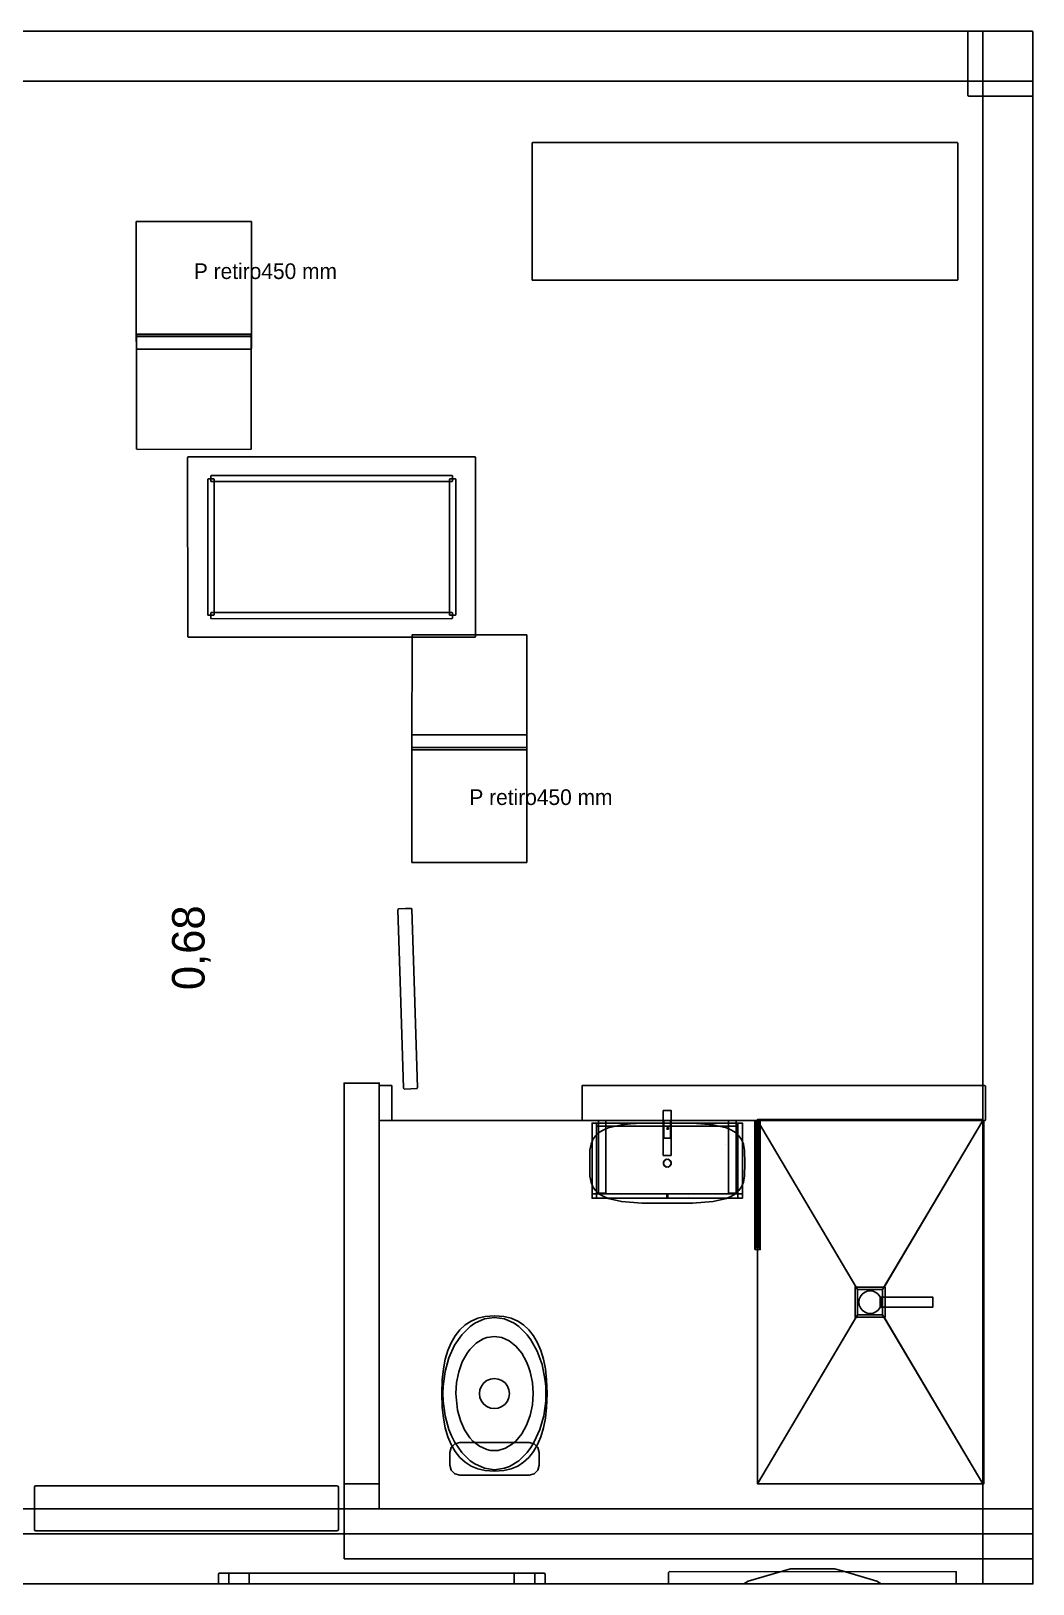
# Model space of a CAD drawing. Header units: metres. Extents: x 1093.8 to 1102, y -6.2 to 0.
# Drawn here: x 1098 to 1102, y -6.2 to 0 of the extents above; entities that cross this region are included whole.
import ezdxf

# ---------------------------------------------------------------- set-up
doc = ezdxf.new("R2010")
doc.units = ezdxf.units.M
for name, color, linetype in [('CORTE', 7, 'Continuous'), ('COTAS', 4, 'Continuous'), ('TEXTOS', 7, 'Continuous'), ('VISTA', 8, 'Continuous')]:
    doc.layers.add(name, color=color, linetype=linetype)
doc.dimstyles.get("Standard").update_dxf_attribs({"dimtxt": 2.5, "dimasz": 2.5, "dimexe": 1.25, "dimexo": 0.625, "dimtad": 1, "dimcen": 2.5, "dimazin": 3, "dimtfac": 1, "dimtmove": 0, "dimatfit": 3})

# ---------------------------------------------------------------- blocks, each defined once
blk = doc.blocks.new('_CLOSEDFILLED')
at = {"color": 0, "linetype": 'BYBLOCK'}
blk.add_solid([(-1, 0.164), (0, 0), (-1, -0.164)], dxfattribs=at)
blk = doc.blocks.new('*D2')
for p, q in [((1097.95, -3.23), (1097.95, -3.14)), ((1097.68, -3.32), (1097.95, -3.32)), ((1097.95, -3.32), (1097.95, -4)), ((1097.68, -4), (1097.95, -4)), ((1097.95, -4.09), (1097.95, -4.18))]:
    blk.add_line(p, q)
at = {"layer": 'Defpoints'}
for p in [(1097.68, -3.32), (1097.95, -3.32), (1097.68, -4)]:
    blk.add_point(p, dxfattribs=at)
at = {"layer": 'COTAS', "xscale": 0.09, "yscale": 0.09}
for p, rotation in [((1097.95, -3.32), 90), ((1097.95, -4), 270)]:
    blk.add_blockref('_CLOSEDFILLED', p, dxfattribs=dict(at, rotation=rotation))
at = {"layer": 'COTAS', "insert": (1098.64, -3.66), "char_height": 0.13, "attachment_point": 5, "rotation": 90}
blk.add_mtext('0,68', dxfattribs=at)

msp = doc.modelspace()

# ---------------------------------------------------------------- linework, layer by layer
at = {"layer": 'CORTE'}
for p, q in [((1094.0045, 0), (1098.8015, 0)), ((1098.8015, 0), (1101.9955, 0)), ((1101.7435, -0.0003), (1101.7445, 0)), ((1101.7445, 0), (1101.8952, 0)), ((1101.8035, -0.0003), (1101.8045, 0)), ((1101.8045, 0), (1101.9192, 0)), ((1101.8952, 0), (1101.9955, 0)), ((1101.9192, 0), (1101.9955, 0)), ((1101.9955, 0), (1101.9971, -0.0005)), ((1101.9955, 0), (1101.9971, -0.0005)), ((1101.9955, 0), (1101.9971, -0.0005)), ((1101.7403, -0.0035), (1101.74, -0.0045)), ((1101.74, -0.1552), (1101.74, -0.0045)), ((1101.7403, -0.0035), (1101.7408, -0.0019)), ((1101.741, -0.0017), (1101.7408, -0.0019)), ((1101.741, -0.0017), (1101.7413, -0.0013)), ((1101.7413, -0.0013), (1101.7417, -0.001)), ((1101.7417, -0.001), (1101.7419, -0.0008)), ((1101.7419, -0.0008), (1101.7435, -0.0003)), ((1101.8003, -0.0035), (1101.8, -0.0045)), ((1101.8, -2.965), (1101.8, -0.0045)), ((1101.8003, -0.0035), (1101.8008, -0.0019)), ((1101.801, -0.0017), (1101.8008, -0.0019)), ((1101.801, -0.0017), (1101.8013, -0.0013)), ((1101.8013, -0.0013), (1101.8017, -0.001)), ((1101.8017, -0.001), (1101.8019, -0.0008)), ((1101.8019, -0.0008), (1101.8035, -0.0003)), ((1101.9971, -0.0005), (1101.9981, -0.0008)), ((1101.9971, -0.0005), (1101.9981, -0.0008)), ((1101.9971, -0.0005), (1101.9981, -0.0008)), ((1101.9981, -0.0008), (1101.9985, -0.0011)), ((1101.9981, -0.0008), (1101.9985, -0.0011)), ((1101.9981, -0.0008), (1101.9985, -0.0011)), ((1101.9985, -0.0011), (1101.9987, -0.0013)), ((1101.9985, -0.0011), (1101.9987, -0.0013)), ((1101.9985, -0.0011), (1101.9987, -0.0013)), ((1101.9987, -0.0013), (1101.999, -0.0017)), ((1101.9987, -0.0013), (1101.999, -0.0017)), ((1101.9987, -0.0013), (1101.999, -0.0017)), ((1101.9992, -0.0019), (1101.999, -0.0017)), ((1101.9992, -0.0019), (1101.999, -0.0017)), ((1101.9992, -0.0019), (1101.999, -0.0017)), ((1101.9992, -0.0019), (1101.9997, -0.0035)), ((1101.9992, -0.0019), (1101.9997, -0.0035)), ((1101.9992, -0.0019), (1101.9997, -0.0035)), ((1102, -0.0045), (1101.9997, -0.0035)), ((1102, -0.0045), (1101.9997, -0.0035)), ((1102, -0.0045), (1101.9997, -0.0035)), ((1102, -0.0045), (1102, -0.1192)), ((1102, -0.0045), (1102, -0.1552)), ((1102, -0.0045), (1102, -6.2)), ((1102, -0.1192), (1102, -0.1192)), ((1102, -0.1955), (1102, -0.1192)), ((1101.74, -0.1552), (1101.74, -0.2555)), ((1102, -0.1552), (1102, -0.1552)), ((1102, -0.2555), (1102, -0.1552)), ((1098.8015, -0.2), (1094.0045, -0.2)), ((1101.9955, -0.2), (1098.8015, -0.2)), ((1101.9971, -0.1995), (1101.9955, -0.2)), ((1101.9981, -0.1992), (1101.9971, -0.1995)), ((1101.9985, -0.1989), (1101.9981, -0.1992)), ((1101.9987, -0.1987), (1101.9985, -0.1989)), ((1101.9987, -0.1987), (1101.9989, -0.1985)), ((1101.9992, -0.1981), (1101.9989, -0.1985)), ((1101.9992, -0.1981), (1101.9995, -0.1971)), ((1102, -0.1955), (1101.9995, -0.1971)), ((1101.7405, -0.2571), (1101.74, -0.2555)), ((1101.7405, -0.2571), (1101.7408, -0.2581)), ((1101.7411, -0.2585), (1101.7408, -0.2581)), ((1101.7411, -0.2585), (1101.7413, -0.2587)), ((1101.7417, -0.259), (1101.7413, -0.2587)), ((1101.7419, -0.2592), (1101.7417, -0.259)), ((1101.7435, -0.2597), (1101.7419, -0.2592)), ((1101.7445, -0.26), (1101.7435, -0.2597)), ((1101.8952, -0.26), (1101.7445, -0.26)), ((1101.9955, -0.26), (1101.8952, -0.26)), ((1101.9971, -0.2595), (1101.9955, -0.26)), ((1101.9981, -0.2592), (1101.9971, -0.2595)), ((1101.9985, -0.2589), (1101.9981, -0.2592)), ((1101.9987, -0.2587), (1101.9985, -0.2589)), ((1101.9987, -0.2587), (1101.9989, -0.2585)), ((1101.9992, -0.2581), (1101.9989, -0.2585)), ((1101.9992, -0.2581), (1101.9995, -0.2571)), ((1102, -0.2555), (1101.9995, -0.2571)), ((1101.8, -6.2), (1101.8, -2.965))]:
    msp.add_line(p, q, dxfattribs=at)
for points in [[(1099.2511, -4.2016), (1099.2508, -4.2019), (1099.2504, -4.2033), (1099.25, -4.2045), (1099.25, -5.0614), (1099.25, -5.7955), (1099.2504, -5.7969), (1099.2508, -5.7981), (1099.2511, -5.7984), (1099.2513, -5.7987), (1099.2516, -5.7989), (1099.2519, -5.7992), (1099.2533, -5.7996), (1099.2545, -5.8), (1099.3251, -5.8), (1099.3855, -5.8), (1099.3869, -5.7996), (1099.3881, -5.7992), (1099.3884, -5.7989), (1099.3887, -5.7987), (1099.3889, -5.7984), (1099.3892, -5.7981), (1099.3896, -5.7969), (1099.39, -5.7955), (1099.39, -5.0614), (1099.39, -4.2045), (1099.3896, -4.2033), (1099.3892, -4.2019), (1099.3889, -4.2016), (1099.3887, -4.2013), (1099.3884, -4.2011), (1099.3881, -4.2008), (1099.3869, -4.2004), (1099.3855, -4.2), (1099.3251, -4.2), (1099.2545, -4.2), (1099.2533, -4.2004), (1099.2519, -4.2008), (1099.2516, -4.2011), (1099.2513, -4.2013), (1099.2511, -4.2016)], [(1100.889, -4.35), (1100.889, -4.353), (1100.911, -4.353), (1100.911, -4.35), (1100.889, -4.35)], [(1100.889, -4.353), (1100.889, -4.376), (1100.892, -4.376), (1100.892, -4.353), (1100.889, -4.353)], [(1100.908, -4.353), (1100.908, -4.376), (1100.911, -4.376), (1100.911, -4.353), (1100.908, -4.353)], [(1099.25, -5.8), (1099.25, -5.9), (1099.39, -5.9), (1099.39, -5.8), (1099.25, -5.8)], [(1099.25, -6.1), (1102, -6.1), (1102, -5.9), (1099.25, -5.9), (1099.25, -6.1)]]:
    msp.add_lwpolyline(points, close=True, dxfattribs=at)
at = {"layer": 'VISTA'}
for p, q in [((1100.0003, -0.4476), (1100, -0.4485)), ((1100, -0.7586), (1100, -0.4485)), ((1100.0003, -0.4476), (1100.0006, -0.4465)), ((1100.0008, -0.4463), (1100.0006, -0.4465)), ((1100.0008, -0.4463), (1100.001, -0.446)), ((1100.001, -0.446), (1100.0013, -0.4458)), ((1100.0013, -0.4458), (1100.0015, -0.4456)), ((1100.0015, -0.4456), (1100.0026, -0.4453)), ((1100.0026, -0.4453), (1100.0035, -0.445)), ((1100.0035, -0.445), (1100.9703, -0.445)), ((1100.9703, -0.445), (1101.6965, -0.445)), ((1101.6965, -0.445), (1101.6977, -0.4454)), ((1101.6977, -0.4454), (1101.6985, -0.4456)), ((1101.6985, -0.4456), (1101.6988, -0.4459)), ((1101.6988, -0.4459), (1101.699, -0.446)), ((1101.699, -0.446), (1101.6992, -0.4463)), ((1101.6994, -0.4465), (1101.6992, -0.4463)), ((1101.6994, -0.4465), (1101.6997, -0.4476)), ((1101.7, -0.4485), (1101.6997, -0.4476)), ((1101.7, -0.4485), (1101.7, -0.7586)), ((1098.42, -0.76), (1098.88, -0.76)), ((1098.42, -1.22), (1098.42, -0.76)), ((1098.88, -0.76), (1098.88, -1.22)), ((1100, -0.7586), (1100, -0.9915)), ((1101.7, -0.7586), (1101.7, -0.7586)), ((1101.7, -0.9915), (1101.7, -0.7586)), ((1100.0004, -0.9927), (1100, -0.9915)), ((1101.7, -0.9915), (1101.6996, -0.9927)), ((1100.0004, -0.9927), (1100.0006, -0.9935)), ((1100.0009, -0.9938), (1100.0006, -0.9935)), ((1100.0009, -0.9938), (1100.001, -0.994)), ((1100.0013, -0.9942), (1100.001, -0.994)), ((1100.0015, -0.9944), (1100.0013, -0.9942)), ((1100.0026, -0.9947), (1100.0015, -0.9944)), ((1100.0035, -0.995), (1100.0026, -0.9947)), ((1100.9703, -0.995), (1100.0035, -0.995)), ((1101.6965, -0.995), (1100.9703, -0.995)), ((1101.6977, -0.9946), (1101.6965, -0.995)), ((1101.6985, -0.9944), (1101.6977, -0.9946)), ((1101.6988, -0.9941), (1101.6985, -0.9944)), ((1101.699, -0.994), (1101.6988, -0.9941)), ((1101.699, -0.994), (1101.6991, -0.9938)), ((1101.6994, -0.9935), (1101.6991, -0.9938)), ((1101.6994, -0.9935), (1101.6996, -0.9927)), ((1098.88, -1.22), (1098.42, -1.22)), ((1099.52, -2.86), (1099.98, -2.86)), ((1099.52, -3.32), (1099.52, -2.86)), ((1099.98, -2.86), (1099.98, -3.32)), ((1099.98, -3.32), (1099.52, -3.32))]:
    msp.add_line(p, q, dxfattribs=at)
for points in [[(1099.44, -4.21), (1099.44, -4.35), (1100.2, -4.35), (1100.2, -4.21), (1101.8, -4.21), (1101.8, -0.2), (1094.2, -0.2), (1094.2, -5.9), (1099.25, -5.9), (1099.25, -4.2), (1099.39, -4.2), (1099.39, -4.35), (1099.39, -4.21), (1099.44, -4.21)], [(1099.44, -4.21), (1099.44, -4.35), (1100.2, -4.35), (1100.2, -4.21), (1101.8, -4.21), (1101.8, -0.2), (1094.2, -0.2), (1094.2, -5.9), (1099.25, -5.9), (1099.25, -4.2), (1099.39, -4.2), (1099.39, -4.35), (1099.39, -4.21), (1099.44, -4.21)], [(1098.4235, -1.27), (1098.8765, -1.27), (1098.879, -1.269), (1098.88, -1.2665), (1098.88, -1.2135), (1098.879, -1.211), (1098.8765, -1.21), (1098.4235, -1.21), (1098.421, -1.211), (1098.42, -1.2135), (1098.4206, -1.2685), (1098.4235, -1.27)], [(1098.4235, -1.67), (1098.879, -1.669), (1098.879, -1.211), (1098.421, -1.211), (1098.4206, -1.6685), (1098.4235, -1.67)], [(1098.4217, -1.211), (1098.4217, -1.2117), (1098.421, -1.2117), (1098.4217, -1.211)], [(1098.4217, -1.211), (1098.4217, -1.2117), (1098.421, -1.2117), (1098.4217, -1.211)], [(1098.8783, -1.211), (1098.879, -1.2117), (1098.8783, -1.2117), (1098.8783, -1.211)], [(1098.8783, -1.211), (1098.879, -1.2117), (1098.8783, -1.2117), (1098.8783, -1.211)], [(1098.879, -1.2114), (1098.8787, -1.2113), (1098.879, -1.2114), (1098.879, -1.2114)], [(1098.879, -1.2114), (1098.8787, -1.2113), (1098.879, -1.2114), (1098.879, -1.2114)], [(1098.4217, -1.2683), (1098.4217, -1.269), (1098.421, -1.2683), (1098.4217, -1.2683)], [(1098.421, -1.2686), (1098.4213, -1.2687), (1098.421, -1.2686), (1098.421, -1.2686)], [(1098.879, -1.2683), (1098.8783, -1.269), (1098.8783, -1.2683), (1098.879, -1.2683)], [(1098.879, -1.2686), (1098.8787, -1.2687), (1098.879, -1.2686), (1098.879, -1.2686)], [(1098.4217, -1.6683), (1098.4217, -1.669), (1098.421, -1.6683), (1098.4217, -1.6683)], [(1098.421, -1.6686), (1098.4213, -1.6687), (1098.421, -1.6686), (1098.421, -1.6686)], [(1098.879, -1.6683), (1098.8783, -1.669), (1098.8783, -1.6683), (1098.879, -1.6683)], [(1098.879, -1.6686), (1098.8787, -1.6687), (1098.879, -1.6686), (1098.879, -1.6686)], [(1098.6285, -2.42), (1099.7735, -2.4194), (1099.7744, -2.4185), (1099.775, -2.4165), (1099.7744, -1.7015), (1099.7715, -1.7), (1098.6265, -1.7006), (1098.6256, -1.7015), (1098.625, -1.7035), (1098.6256, -2.4185), (1098.6285, -2.42)], [(1098.6267, -1.701), (1098.6267, -1.7017), (1098.626, -1.7017), (1098.6267, -1.701)], [(1098.626, -1.7014), (1098.6263, -1.7013), (1098.626, -1.7014), (1098.626, -1.7014)], [(1099.7733, -1.701), (1099.774, -1.7017), (1099.7733, -1.7017), (1099.7733, -1.701)], [(1099.774, -1.7014), (1099.7737, -1.7013), (1099.774, -1.7014), (1099.774, -1.7014)], [(1098.7285, -2.3325), (1098.7305, -2.3305), (1098.7305, -1.7895), (1098.7285, -1.7875), (1098.7075, -1.7875), (1098.7055, -1.7895), (1098.7061, -2.3319), (1098.7285, -2.3325)], [(1099.6805, -1.7989), (1099.6825, -1.7969), (1099.6825, -1.7759), (1099.6805, -1.7739), (1098.7195, -1.7739), (1098.7175, -1.7759), (1098.7181, -1.7983), (1099.6805, -1.7989)], [(1099.6935, -2.3325), (1099.6955, -2.3305), (1099.6955, -1.7895), (1099.6935, -1.7875), (1099.6725, -1.7875), (1099.6705, -1.7895), (1099.6711, -2.3319), (1099.6935, -2.3325)], [(1099.6805, -2.3461), (1099.6825, -2.3441), (1099.6825, -2.3231), (1099.6805, -2.3211), (1098.7195, -2.3211), (1098.7175, -2.3231), (1098.7181, -2.3455), (1099.6805, -2.3461)], [(1099.5235, -2.87), (1099.979, -2.869), (1099.979, -2.411), (1099.521, -2.411), (1099.5206, -2.8685), (1099.5235, -2.87)], [(1099.5217, -2.411), (1099.5217, -2.4117), (1099.521, -2.4117), (1099.5217, -2.411)], [(1099.9783, -2.411), (1099.979, -2.4117), (1099.9783, -2.4117), (1099.9783, -2.411)], [(1098.6267, -2.4183), (1098.6267, -2.419), (1098.626, -2.4183), (1098.6267, -2.4183)], [(1099.774, -2.4183), (1099.7733, -2.419), (1099.7733, -2.4183), (1099.774, -2.4183)], [(1099.774, -2.4186), (1099.7737, -2.4187), (1099.774, -2.4186), (1099.774, -2.4186)], [(1099.5235, -2.87), (1099.9765, -2.87), (1099.979, -2.869), (1099.98, -2.8665), (1099.98, -2.8135), (1099.979, -2.811), (1099.9765, -2.81), (1099.5235, -2.81), (1099.521, -2.811), (1099.52, -2.8135), (1099.5206, -2.8685), (1099.5235, -2.87)], [(1099.5217, -2.811), (1099.5217, -2.8117), (1099.521, -2.8117), (1099.5217, -2.811)], [(1099.9783, -2.811), (1099.979, -2.8117), (1099.9783, -2.8117), (1099.9783, -2.811)], [(1099.5217, -2.8683), (1099.5217, -2.869), (1099.521, -2.8683), (1099.5217, -2.8683)], [(1099.5217, -2.8683), (1099.5217, -2.869), (1099.521, -2.8683), (1099.5217, -2.8683)], [(1099.521, -2.8686), (1099.5213, -2.8687), (1099.521, -2.8686), (1099.521, -2.8686)], [(1099.521, -2.8686), (1099.5213, -2.8687), (1099.521, -2.8686), (1099.521, -2.8686)], [(1099.979, -2.8683), (1099.9783, -2.869), (1099.9783, -2.8683), (1099.979, -2.8683)], [(1099.979, -2.8683), (1099.9783, -2.869), (1099.9783, -2.8683), (1099.979, -2.8683)], [(1099.4887, -4.2233), (1099.4889, -4.2234), (1099.49, -4.2238), (1099.491, -4.224), (1099.5169, -4.2232), (1099.539, -4.2225), (1099.54, -4.2221), (1099.541, -4.2218), (1099.5412, -4.2216), (1099.5414, -4.2214), (1099.5416, -4.2212), (1099.5418, -4.221), (1099.5421, -4.2199), (1099.5423, -4.2189), (1099.5303, -3.8343), (1099.52, -3.5063), (1099.5196, -3.5052), (1099.5192, -3.5043), (1099.519, -3.504), (1099.5188, -3.5038), (1099.5186, -3.5037), (1099.5184, -3.5035), (1099.5174, -3.5032), (1099.5163, -3.5029), (1099.4943, -3.5036), (1099.4684, -3.5044), (1099.4674, -3.5047), (1099.4664, -3.5051), (1099.4662, -3.5053), (1099.4659, -3.5055), (1099.4658, -3.5057), (1099.4656, -3.5059), (1099.4653, -3.5069), (1099.465, -3.508), (1099.4753, -3.836), (1099.4874, -4.2206), (1099.4877, -4.2216), (1099.4881, -4.2226), (1099.4883, -4.2228), (1099.4885, -4.2231), (1099.4887, -4.2233)], [(1099.3909, -4.2109), (1099.39, -4.213), (1099.39, -4.347), (1099.3909, -4.3491), (1099.393, -4.35), (1099.437, -4.35), (1099.4391, -4.3491), (1099.44, -4.347), (1099.44, -4.213), (1099.4391, -4.2109), (1099.437, -4.21), (1099.393, -4.21), (1099.3909, -4.2109)], [(1100.2, -4.212), (1100.2, -4.348), (1100.2002, -4.3494), (1100.2005, -4.35), (1100.4575, -4.35), (1101.808, -4.35), (1101.8094, -4.3494), (1101.81, -4.348), (1101.81, -4.212), (1101.8094, -4.2106), (1101.808, -4.21), (1100.202, -4.21), (1100.2006, -4.2106), (1100.2, -4.212)], [(1100.556, -4.489), (1100.556, -4.31), (1100.524, -4.31), (1100.524, -4.489), (1100.556, -4.489)], [(1101.8, -5.9), (1101.8, -5.8), (1100.9, -5.8), (1100.9, -4.35), (1099.39, -4.35), (1099.39, -5.9), (1101.8, -5.9)], [(1101.8, -5.9), (1101.8, -5.8), (1100.9, -5.8), (1100.9, -4.35), (1099.39, -4.35), (1099.39, -5.9), (1101.8, -5.9)], [(1101.8, -5.9), (1101.8, -5.8), (1100.9, -5.8), (1100.9, -4.35), (1099.39, -4.35), (1099.39, -5.9), (1101.8, -5.9)], [(1100.2432, -4.4257), (1100.2359, -4.4439), (1100.2315, -4.4678), (1100.2315, -4.5722), (1100.2359, -4.5961), (1100.2432, -4.6143), (1100.2536, -4.6293), (1100.2671, -4.6418), (1100.2838, -4.6522), (1100.3041, -4.6609), (1100.3572, -4.6732), (1100.4388, -4.6792), (1100.6412, -4.6792), (1100.7228, -4.6732), (1100.7759, -4.6609), (1100.7962, -4.6522), (1100.8129, -4.6418), (1100.8264, -4.6293), (1100.8368, -4.6143), (1100.8441, -4.5961), (1100.8485, -4.5722), (1100.85, -4.52), (1100.8485, -4.4678), (1100.8441, -4.4439), (1100.8368, -4.4257), (1100.8264, -4.4107), (1100.8129, -4.3982), (1100.7962, -4.3878), (1100.7759, -4.3791), (1100.7228, -4.3668), (1100.6412, -4.3608), (1100.4388, -4.3608), (1100.3926, -4.363), (1100.3572, -4.3668), (1100.3041, -4.3791), (1100.2838, -4.3878), (1100.2671, -4.3982), (1100.2536, -4.4107), (1100.2432, -4.4257)], [(1100.24, -4.642), (1100.258, -4.642), (1100.258, -4.36), (1100.24, -4.36), (1100.24, -4.642)], [(1100.24, -4.36), (1100.24, -4.66), (1100.84, -4.66), (1100.84, -4.36), (1100.24, -4.36)], [(1100.258, -4.66), (1100.822, -4.66), (1100.822, -4.36), (1100.258, -4.36), (1100.258, -4.66)], [(1100.822, -4.372), (1100.822, -4.36), (1100.258, -4.36), (1100.258, -4.372), (1100.822, -4.372)], [(1100.265, -4.64), (1100.295, -4.64), (1100.295, -4.35), (1100.265, -4.35), (1100.265, -4.64)], [(1100.553, -4.35), (1100.527, -4.35), (1100.527, -4.42), (1100.553, -4.42), (1100.553, -4.35)], [(1100.542, -4.3765), (1100.538, -4.3835), (1100.5395, -4.3841), (1100.5409, -4.3845), (1100.5423, -4.3846), (1100.5436, -4.3844), (1100.5446, -4.3838), (1100.5453, -4.383), (1100.5456, -4.382), (1100.5456, -4.3809), (1100.5452, -4.3797), (1100.5444, -4.3785), (1100.5433, -4.3774), (1100.542, -4.3765)], [(1100.785, -4.64), (1100.815, -4.64), (1100.815, -4.35), (1100.785, -4.35), (1100.785, -4.64)], [(1100.822, -4.642), (1100.84, -4.642), (1100.84, -4.36), (1100.822, -4.36), (1100.822, -4.642)], [(1100.889, -4.865), (1100.911, -4.865), (1100.911, -4.35), (1100.889, -4.35), (1100.889, -4.865)], [(1100.889, -4.865), (1100.892, -4.865), (1100.892, -4.35), (1100.889, -4.35), (1100.889, -4.865)], [(1100.892, -4.856), (1100.894, -4.856), (1100.894, -4.356), (1100.892, -4.356), (1100.892, -4.856)], [(1100.894, -4.356), (1100.894, -4.856), (1100.906, -4.856), (1100.906, -4.356), (1100.894, -4.356)], [(1100.9, -4.348), (1101.8, -4.348), (1101.8, -4.346), (1100.9, -4.346), (1100.9, -4.348)], [(1100.9, -4.35), (1101.8, -4.35), (1101.8, -4.348), (1100.9, -4.348), (1100.9, -4.35)], [(1100.9, -4.35), (1101.8, -4.35), (1101.8, -4.348), (1100.9, -4.348), (1100.9, -4.35)], [(1100.9, -4.35), (1101.3, -5.025), (1101.4, -5.025), (1101.8, -4.35), (1100.9, -4.35)], [(1101.3, -5.125), (1101.3, -5.025), (1100.9, -4.35), (1100.9, -5.8), (1101.3, -5.125)], [(1101.2941, -5.015), (1101.4059, -5.015), (1101.8, -4.35), (1100.9, -4.35), (1101.2941, -5.015)], [(1101.29, -5.015), (1101.2941, -5.015), (1100.9, -4.35), (1100.9, -5.8), (1101.2941, -5.135), (1101.29, -5.135), (1101.29, -5.015)], [(1101.3, -5.025), (1101.4, -5.025), (1101.8, -4.35), (1100.9, -4.35), (1101.3, -5.025)], [(1101.3, -5.125), (1101.3, -5.025), (1100.9, -4.35), (1100.9, -5.8), (1101.3, -5.125)], [(1101.3, -5.025), (1101.4, -5.025), (1101.8, -4.35), (1100.9, -4.35), (1101.3, -5.025)], [(1101.3, -5.125), (1101.3, -5.025), (1100.9, -4.35), (1100.9, -5.8), (1101.3, -5.125)], [(1100.906, -4.856), (1100.908, -4.856), (1100.908, -4.356), (1100.906, -4.356), (1100.906, -4.856)], [(1100.908, -4.865), (1100.911, -4.865), (1100.911, -4.35), (1100.908, -4.35), (1100.908, -4.865)], [(1101.8, -5.8), (1101.8, -4.35), (1101.4, -5.025), (1101.4, -5.125), (1101.8, -5.8)], [(1101.8, -5.8), (1101.8, -4.35), (1101.4, -5.025), (1101.4, -5.125), (1101.8, -5.8)], [(1101.4, -5.025), (1101.4, -5.125), (1101.8, -5.8), (1101.8, -4.35), (1101.4, -5.025)], [(1101.41, -5.135), (1101.4059, -5.135), (1101.8, -5.8), (1101.8, -4.35), (1101.4059, -5.015), (1101.41, -5.015), (1101.41, -5.135)], [(1101.8, -5.8), (1101.802, -5.8), (1101.802, -4.35), (1101.8, -4.35), (1101.8, -5.8)], [(1101.8, -5.8), (1101.802, -5.8), (1101.802, -4.35), (1101.8, -4.35), (1101.8, -5.8)], [(1101.802, -5.8), (1101.804, -5.8), (1101.804, -4.35), (1101.802, -4.35), (1101.802, -5.8)], [(1100.7712, -4.4465), (1100.7712, -4.4465), (1100.7712, -4.4465), (1100.7712, -4.4465)], [(1100.5261, -4.512), (1100.5359, -4.5045), (1100.548, -4.5061), (1100.5555, -4.5159), (1100.5539, -4.528), (1100.5441, -4.5355), (1100.532, -4.5339), (1100.5245, -4.5241), (1100.5261, -4.512)], [(1100.5245, -4.5159), (1100.532, -4.5061), (1100.5441, -4.5045), (1100.5539, -4.512), (1100.5555, -4.5241), (1100.548, -4.5339), (1100.5359, -4.5355), (1100.5263, -4.5282), (1100.5245, -4.5159)], [(1100.24, -4.66), (1100.538, -4.66), (1100.538, -4.642), (1100.24, -4.642), (1100.24, -4.66)], [(1100.4617, -4.6432), (1100.4617, -4.6432), (1100.4617, -4.6432), (1100.4617, -4.6432)], [(1100.542, -4.66), (1100.84, -4.66), (1100.84, -4.642), (1100.542, -4.642), (1100.542, -4.66)], [(1100.6243, -4.6528), (1100.6243, -4.6528), (1100.6243, -4.6528), (1100.6243, -4.6528)], [(1101.29, -5.135), (1101.41, -5.135), (1101.41, -5.015), (1101.29, -5.015), (1101.29, -5.135)], [(1101.29, -5.135), (1101.41, -5.135), (1101.41, -5.015), (1101.29, -5.015), (1101.29, -5.135)], [(1101.3384, -5.0315), (1101.35, -5.03), (1101.3616, -5.0315), (1101.3725, -5.036), (1101.3818, -5.0432), (1101.389, -5.0525), (1101.3935, -5.0634), (1101.395, -5.075), (1101.3935, -5.0866), (1101.389, -5.0975), (1101.3818, -5.1068), (1101.3725, -5.114), (1101.3616, -5.1185), (1101.35, -5.12), (1101.3384, -5.1185), (1101.3275, -5.114), (1101.3182, -5.1068), (1101.311, -5.0975), (1101.3065, -5.0866), (1101.305, -5.075), (1101.3065, -5.0634), (1101.311, -5.0525), (1101.3182, -5.0432), (1101.3275, -5.036), (1101.3384, -5.0315)], [(1101.3384, -5.0315), (1101.35, -5.03), (1101.3616, -5.0315), (1101.3725, -5.036), (1101.3818, -5.0432), (1101.389, -5.0525), (1101.3935, -5.0634), (1101.395, -5.075), (1101.3935, -5.0866), (1101.389, -5.0975), (1101.3818, -5.1068), (1101.3725, -5.114), (1101.3616, -5.1185), (1101.35, -5.12), (1101.3384, -5.1185), (1101.3275, -5.114), (1101.3182, -5.1068), (1101.311, -5.0975), (1101.3065, -5.0866), (1101.305, -5.075), (1101.3065, -5.0634), (1101.311, -5.0525), (1101.3182, -5.0432), (1101.3275, -5.036), (1101.3384, -5.0315)], [(1101.39, -5.095), (1101.6, -5.095), (1101.6, -5.055), (1101.39, -5.055), (1101.39, -5.095)], [(1099.6537, -5.303), (1099.6461, -5.3417), (1099.6415, -5.3851), (1099.64, -5.44), (1099.6415, -5.4949), (1099.6461, -5.5383), (1099.6537, -5.577), (1099.6642, -5.612), (1099.6775, -5.6433), (1099.6936, -5.6709), (1099.7123, -5.6946), (1099.7335, -5.7143), (1099.7572, -5.7298), (1099.7834, -5.741), (1099.8128, -5.7477), (1099.85, -5.75), (1099.8872, -5.7477), (1099.9166, -5.741), (1099.9428, -5.7298), (1099.9665, -5.7143), (1099.9877, -5.6946), (1100.0064, -5.6709), (1100.0225, -5.6433), (1100.0358, -5.612), (1100.0463, -5.577), (1100.0539, -5.5383), (1100.0585, -5.4949), (1100.06, -5.44), (1100.0585, -5.3851), (1100.0539, -5.3417), (1100.0463, -5.303), (1100.0358, -5.268), (1100.0225, -5.2367), (1100.0064, -5.2091), (1099.9877, -5.1854), (1099.9665, -5.1657), (1099.9428, -5.1502), (1099.9166, -5.139), (1099.8872, -5.1323), (1099.85, -5.13), (1099.8128, -5.1323), (1099.7834, -5.139), (1099.7572, -5.1502), (1099.7335, -5.1657), (1099.7123, -5.1854), (1099.6936, -5.2091), (1099.6775, -5.2367), (1099.6642, -5.268), (1099.6537, -5.303)], [(1099.6685, -5.2968), (1099.6531, -5.3518), (1099.6452, -5.4102), (1099.6442, -5.44), (1099.6452, -5.4698), (1099.6531, -5.5282), (1099.6685, -5.5832), (1099.6789, -5.6088), (1099.6909, -5.6327), (1099.7194, -5.6748), (1099.753, -5.7079), (1099.7712, -5.7207), (1099.8099, -5.738), (1099.85, -5.7438), (1099.8901, -5.738), (1099.9097, -5.7307), (1099.947, -5.7079), (1099.9806, -5.6748), (1099.9955, -5.6548), (1100.0091, -5.6327), (1100.0315, -5.5832), (1100.0469, -5.5282), (1100.0548, -5.4698), (1100.0548, -5.4102), (1100.0518, -5.3807), (1100.0401, -5.3237), (1100.0211, -5.2712), (1099.9955, -5.2252), (1099.9806, -5.2052), (1099.947, -5.1721), (1099.9288, -5.1593), (1099.8901, -5.142), (1099.85, -5.1362), (1099.8099, -5.142), (1099.7712, -5.1593), (1099.753, -5.1721), (1099.7194, -5.2052), (1099.6909, -5.2473), (1099.6685, -5.2968)], [(1100.9, -5.8), (1101.8, -5.8), (1101.4, -5.125), (1101.3, -5.125), (1100.9, -5.8)], [(1100.9, -5.8), (1101.8, -5.8), (1101.4, -5.125), (1101.3, -5.125), (1100.9, -5.8)], [(1101.4, -5.125), (1101.3, -5.125), (1100.9, -5.8), (1101.8, -5.8), (1101.4, -5.125)], [(1101.4059, -5.135), (1101.2941, -5.135), (1100.9, -5.8), (1101.8, -5.8), (1101.4059, -5.135)], [(1099.7521, -5.6161), (1099.7307, -5.5845), (1099.7139, -5.5474), (1099.7023, -5.5061), (1099.6957, -5.44), (1099.6986, -5.3955), (1099.7074, -5.3528), (1099.7217, -5.3134), (1099.7409, -5.2789), (1099.7521, -5.2639), (1099.7772, -5.2391), (1099.8052, -5.222), (1099.8199, -5.2165), (1099.85, -5.2122), (1099.8801, -5.2165), (1099.9091, -5.2295), (1099.9358, -5.2505), (1099.9591, -5.2789), (1099.9783, -5.3134), (1099.9861, -5.3326), (1099.9926, -5.3528), (1100.0014, -5.3955), (1100.0044, -5.44), (1100.0014, -5.4845), (1099.9926, -5.5272), (1099.9783, -5.5666), (1099.9591, -5.6011), (1099.9358, -5.6295), (1099.9228, -5.6409), (1099.8948, -5.658), (1099.8651, -5.6668), (1099.8349, -5.6668), (1099.8199, -5.6635), (1099.7909, -5.6505), (1099.7642, -5.6295), (1099.7521, -5.6161)], [(1099.6883, -5.3621), (1099.6883, -5.3621), (1099.6883, -5.3621), (1099.6883, -5.3621)], [(1099.79, -5.44), (1099.792, -5.4245), (1099.798, -5.41), (1099.8076, -5.3976), (1099.82, -5.388), (1099.8345, -5.382), (1099.85, -5.38), (1099.8655, -5.382), (1099.88, -5.388), (1099.8924, -5.3976), (1099.902, -5.41), (1099.908, -5.4245), (1099.91, -5.44), (1099.908, -5.4555), (1099.902, -5.47), (1099.8924, -5.4824), (1099.88, -5.492), (1099.8655, -5.498), (1099.85, -5.5), (1099.8345, -5.498), (1099.82, -5.492), (1099.8076, -5.4824), (1099.798, -5.47), (1099.792, -5.4555), (1099.79, -5.44)], [(1099.79, -5.44), (1099.792, -5.4245), (1099.798, -5.41), (1099.8076, -5.3976), (1099.82, -5.388), (1099.8345, -5.382), (1099.85, -5.38), (1099.8655, -5.382), (1099.88, -5.388), (1099.8924, -5.3976), (1099.902, -5.41), (1099.908, -5.4245), (1099.91, -5.44), (1099.908, -5.4555), (1099.902, -5.47), (1099.8924, -5.4824), (1099.88, -5.492), (1099.8655, -5.498), (1099.85, -5.5), (1099.8345, -5.498), (1099.82, -5.492), (1099.8076, -5.4824), (1099.798, -5.47), (1099.792, -5.4555), (1099.79, -5.44)], [(1099.79, -5.44), (1099.792, -5.4245), (1099.798, -5.41), (1099.8076, -5.3976), (1099.82, -5.388), (1099.8345, -5.382), (1099.85, -5.38), (1099.8655, -5.382), (1099.88, -5.388), (1099.8924, -5.3976), (1099.902, -5.41), (1099.908, -5.4245), (1099.91, -5.44), (1099.908, -5.4555), (1099.902, -5.47), (1099.8924, -5.4824), (1099.88, -5.492), (1099.8655, -5.498), (1099.85, -5.5), (1099.8345, -5.498), (1099.82, -5.492), (1099.8076, -5.4824), (1099.798, -5.47), (1099.792, -5.4555), (1099.79, -5.44)], [(1099.6883, -5.5179), (1099.6883, -5.5179), (1099.6883, -5.5179), (1099.6883, -5.5179)], [(1099.6715, -5.7254), (1099.6768, -5.7454), (1099.6915, -5.7601), (1099.7115, -5.7654), (1099.9885, -5.7654), (1100.0085, -5.7601), (1100.0232, -5.7454), (1100.0285, -5.7254), (1100.0285, -5.6754), (1100.0232, -5.6554), (1100.0085, -5.6407), (1099.9885, -5.6354), (1099.7115, -5.6354), (1099.6915, -5.6407), (1099.6768, -5.6554), (1099.6715, -5.6754), (1099.6715, -5.7254)], [(1099.9241, -5.6144), (1099.9241, -5.6144), (1099.9241, -5.6144), (1099.9241, -5.6144)], [(1098.0131, -5.982), (1098.0149, -5.9862), (1098.0191, -5.988), (1099.2209, -5.988), (1099.2251, -5.9862), (1099.2269, -5.982), (1099.2269, -5.814), (1099.2251, -5.8098), (1099.2209, -5.808), (1098.0191, -5.808), (1098.0149, -5.8098), (1098.0131, -5.814), (1098.0131, -5.982)], [(1094, -6.2), (1102, -6.2), (1102, -6), (1094, -6), (1094, -6.2)], [(1098.7484, -6.2), (1100.052, -6.2), (1100.052, -6.1615), (1100.0508, -6.1587), (1100.048, -6.1575), (1098.752, -6.1575), (1098.7492, -6.1587), (1098.748, -6.1615), (1098.7484, -6.2)], [(1098.7497, -6.1592), (1098.7495, -6.1597), (1098.7495, -6.159), (1098.7497, -6.1592)], [(1098.7899, -6.159), (1098.7897, -6.1592), (1098.7893, -6.1606), (1098.789, -6.1615), (1098.789, -6.2), (1098.871, -6.2), (1098.871, -6.1615), (1098.8707, -6.1606), (1098.8703, -6.1592), (1098.8701, -6.159), (1098.8698, -6.1587), (1098.8696, -6.1585), (1098.8693, -6.1582), (1098.8684, -6.1579), (1098.867, -6.1575), (1098.8371, -6.1575), (1098.793, -6.1575), (1098.7921, -6.1578), (1098.7907, -6.1582), (1098.7905, -6.1584), (1098.7902, -6.1587), (1098.7899, -6.159)], [(1099.9299, -6.159), (1099.9297, -6.1592), (1099.9293, -6.1606), (1099.929, -6.1615), (1099.929, -6.2), (1100.011, -6.2), (1100.011, -6.1615), (1100.0107, -6.1606), (1100.0103, -6.1592), (1100.0101, -6.159), (1100.0098, -6.1587), (1100.0096, -6.1585), (1100.0093, -6.1582), (1100.0084, -6.1579), (1100.007, -6.1575), (1099.9771, -6.1575), (1099.933, -6.1575), (1099.9321, -6.1578), (1099.9307, -6.1582), (1099.9305, -6.1584), (1099.9302, -6.1587), (1099.9299, -6.159)], [(1100.0503, -6.1592), (1100.0498, -6.159), (1100.0505, -6.159), (1100.0503, -6.1592)], [(1100.5451, -6.2), (1101.6937, -6.2), (1101.6937, -6.1513), (1100.5495, -6.15), (1100.545, -6.1545), (1100.5451, -6.2)], [(1101.3763, -6.1887), (1101.2387, -6.1483), (1101.2078, -6.1392), (1101.0644, -6.1392), (1101.0322, -6.1392), (1100.8946, -6.1796), (1100.8637, -6.1887), (1100.846, -6.2), (1101.394, -6.2), (1101.3763, -6.1887)]]:
    msp.add_lwpolyline(points, close=True, dxfattribs=at)

# ---------------------------------------------------------------- texts
at = {"layer": 'TEXTOS'}
for p in [(1098.65, -0.99), (1099.75, -3.09)]:
    msp.add_text('P retiro450 mm', height=0.0625, dxfattribs=at).set_placement(p)

# ---------------------------------------------------------------- dimensions: what is measured, and where the dimension line sits
at = {"layer": 'COTAS'}
dim = msp.add_linear_dim(base=(1097.95, -3.32), p1=(1097.68, -3.32), p2=(1097.68, -4), angle=90, dimstyle='Standard', override={"dimtxt": 0.13, "dimasz": 0.09}, dxfattribs=at)
dim.commit()
dim.dimension.update_dxf_attribs({"geometry": '*D2', "text_midpoint": (1098.64, -3.66)})

doc.saveas('drawing.dxf')
